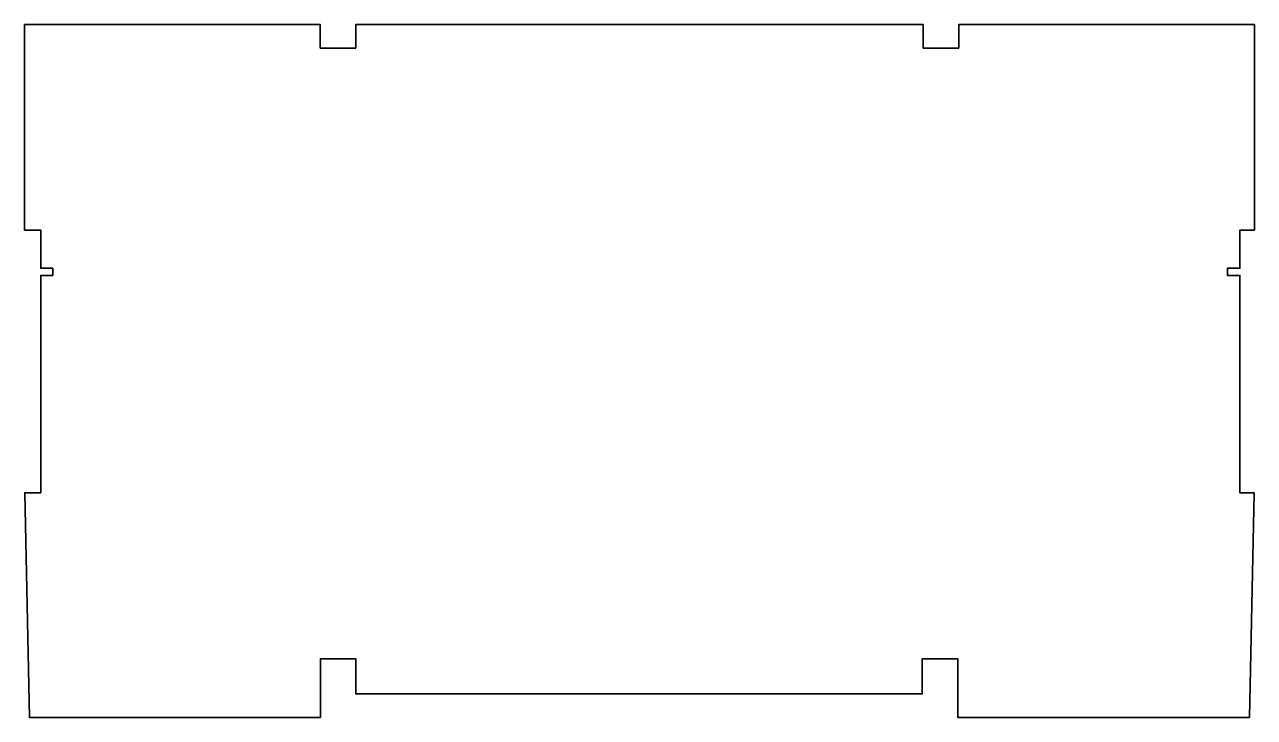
# Model space of a CAD drawing. Header units: millimetres. Extents: x -150 to 365, y -287 to 3.
import ezdxf

# ---------------------------------------------------------------- set-up
doc = ezdxf.new("R2010")
doc.units = ezdxf.units.MM
doc.header["$MEASUREMENT"] = 0
doc.layers.add('Layer 1', color=7, linetype='Continuous', lineweight=0)

msp = doc.modelspace()

# ---------------------------------------------------------------- linework, layer by layer
at = {"layer": 'Layer 1', "color": 250, "lineweight": 35, "true_color": 0x231f20}
msp.add_lwpolyline([(354.77, 3.4), (240.97, 3.4), (240.97, -6.43), (226.12, -6.43), (226.12, 3.4), (-11.58, 3.4), (-11.58, -6.43), (-26.43, -6.43), (-26.43, 3.4), (-129.32, 3.4), (-150.23, 3.4), (-150.23, -66.14), (-150.23, -82.6), (-143.43, -82.6), (-143.43, -98.6), (-138.45, -98.6), (-138.45, -101.6), (-143.43, -101.6), (-143.43, -177.18), (-143.43, -192.6), (-150.18, -192.6), (-148.16, -286.6), (-26.38, -286.6), (-26.38, -262.03), (-11.53, -262.03), (-11.53, -276.77), (225.7, -276.77), (225.7, -262.03), (240.56, -262.03), (240.56, -276.77), (240.56, -286.6), (362.7, -286.6), (364.64, -192.6), (358.69, -192.6), (358.69, -101.6), (353.44, -101.6), (353.44, -98.6), (358.69, -98.6), (358.69, -83.64), (358.69, -82.6), (364.77, -82.6), (364.77, -66.09), (364.77, 3.4)], close=True, dxfattribs=at)

doc.saveas('drawing.dxf')
